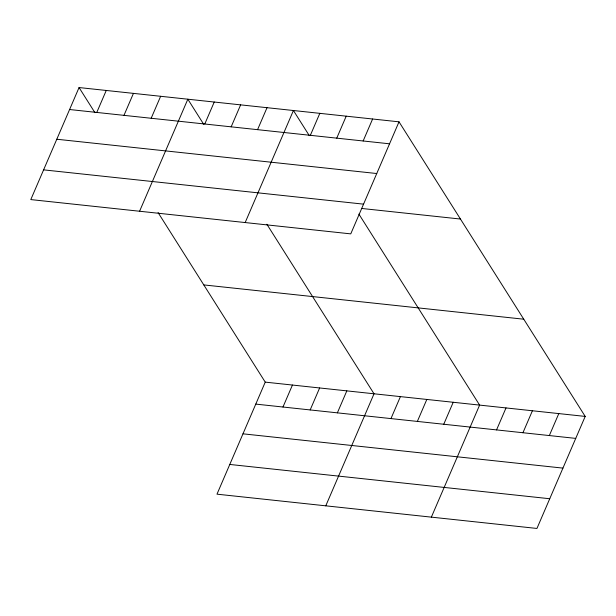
<?xml version="1.0" encoding="UTF-8"?>
<svg xmlns="http://www.w3.org/2000/svg" width="616" height="616" viewBox="0 0 616 616"><rect width="100%" height="100%" fill="white"/><g stroke="black" fill="none" stroke-linecap="round" stroke-linejoin="round"><path stroke-width="0.92" d="M79.056 87.549L30.8 199.584L350.758 233.872L399.014 121.829L79.056 87.549L94.926 112.659M96.781 112.435L106.252 90.46M123.978 115.346L133.449 93.37M151.174 118.264L160.645 96.288M139.586 211.242L187.841 99.199L203.711 124.316M204.774 124.009L214.237 102.033M231.169 126.834L240.633 104.859M257.565 129.66L267.028 107.684M245.168 222.561L293.424 110.518L309.294 135.628M310.356 135.32L319.82 113.344M336.752 138.146L346.215 116.17M363.147 140.979L372.611 119.004M158.081 212.582L265.242 382.128L216.986 494.171L536.944 528.451L585.2 416.416L399.014 121.829M282.975 407.022L292.438 385.046M310.171 409.933L319.635 387.957M337.368 412.851L346.831 390.867M325.772 505.828L374.028 393.786L266.867 224.239M390.96 418.587L400.423 396.612M417.355 421.421L426.819 399.445M443.751 424.247L453.214 402.271M431.362 517.14L479.618 405.097L358.889 214.091M496.55 429.906L506.013 407.931M522.946 432.732L532.409 410.757M549.341 435.558L558.804 413.582M69.585 109.525L389.543 143.805M56.788 139.239L376.746 173.527M43.597 169.862L363.555 204.15M361.469 208.439L460.452 219.042M203.796 284.915L523.754 319.204M265.242 382.128L585.2 416.416M255.779 404.104L575.737 438.392M242.981 433.826L562.939 468.114M229.791 464.449L549.749 498.737"/></g></svg>
